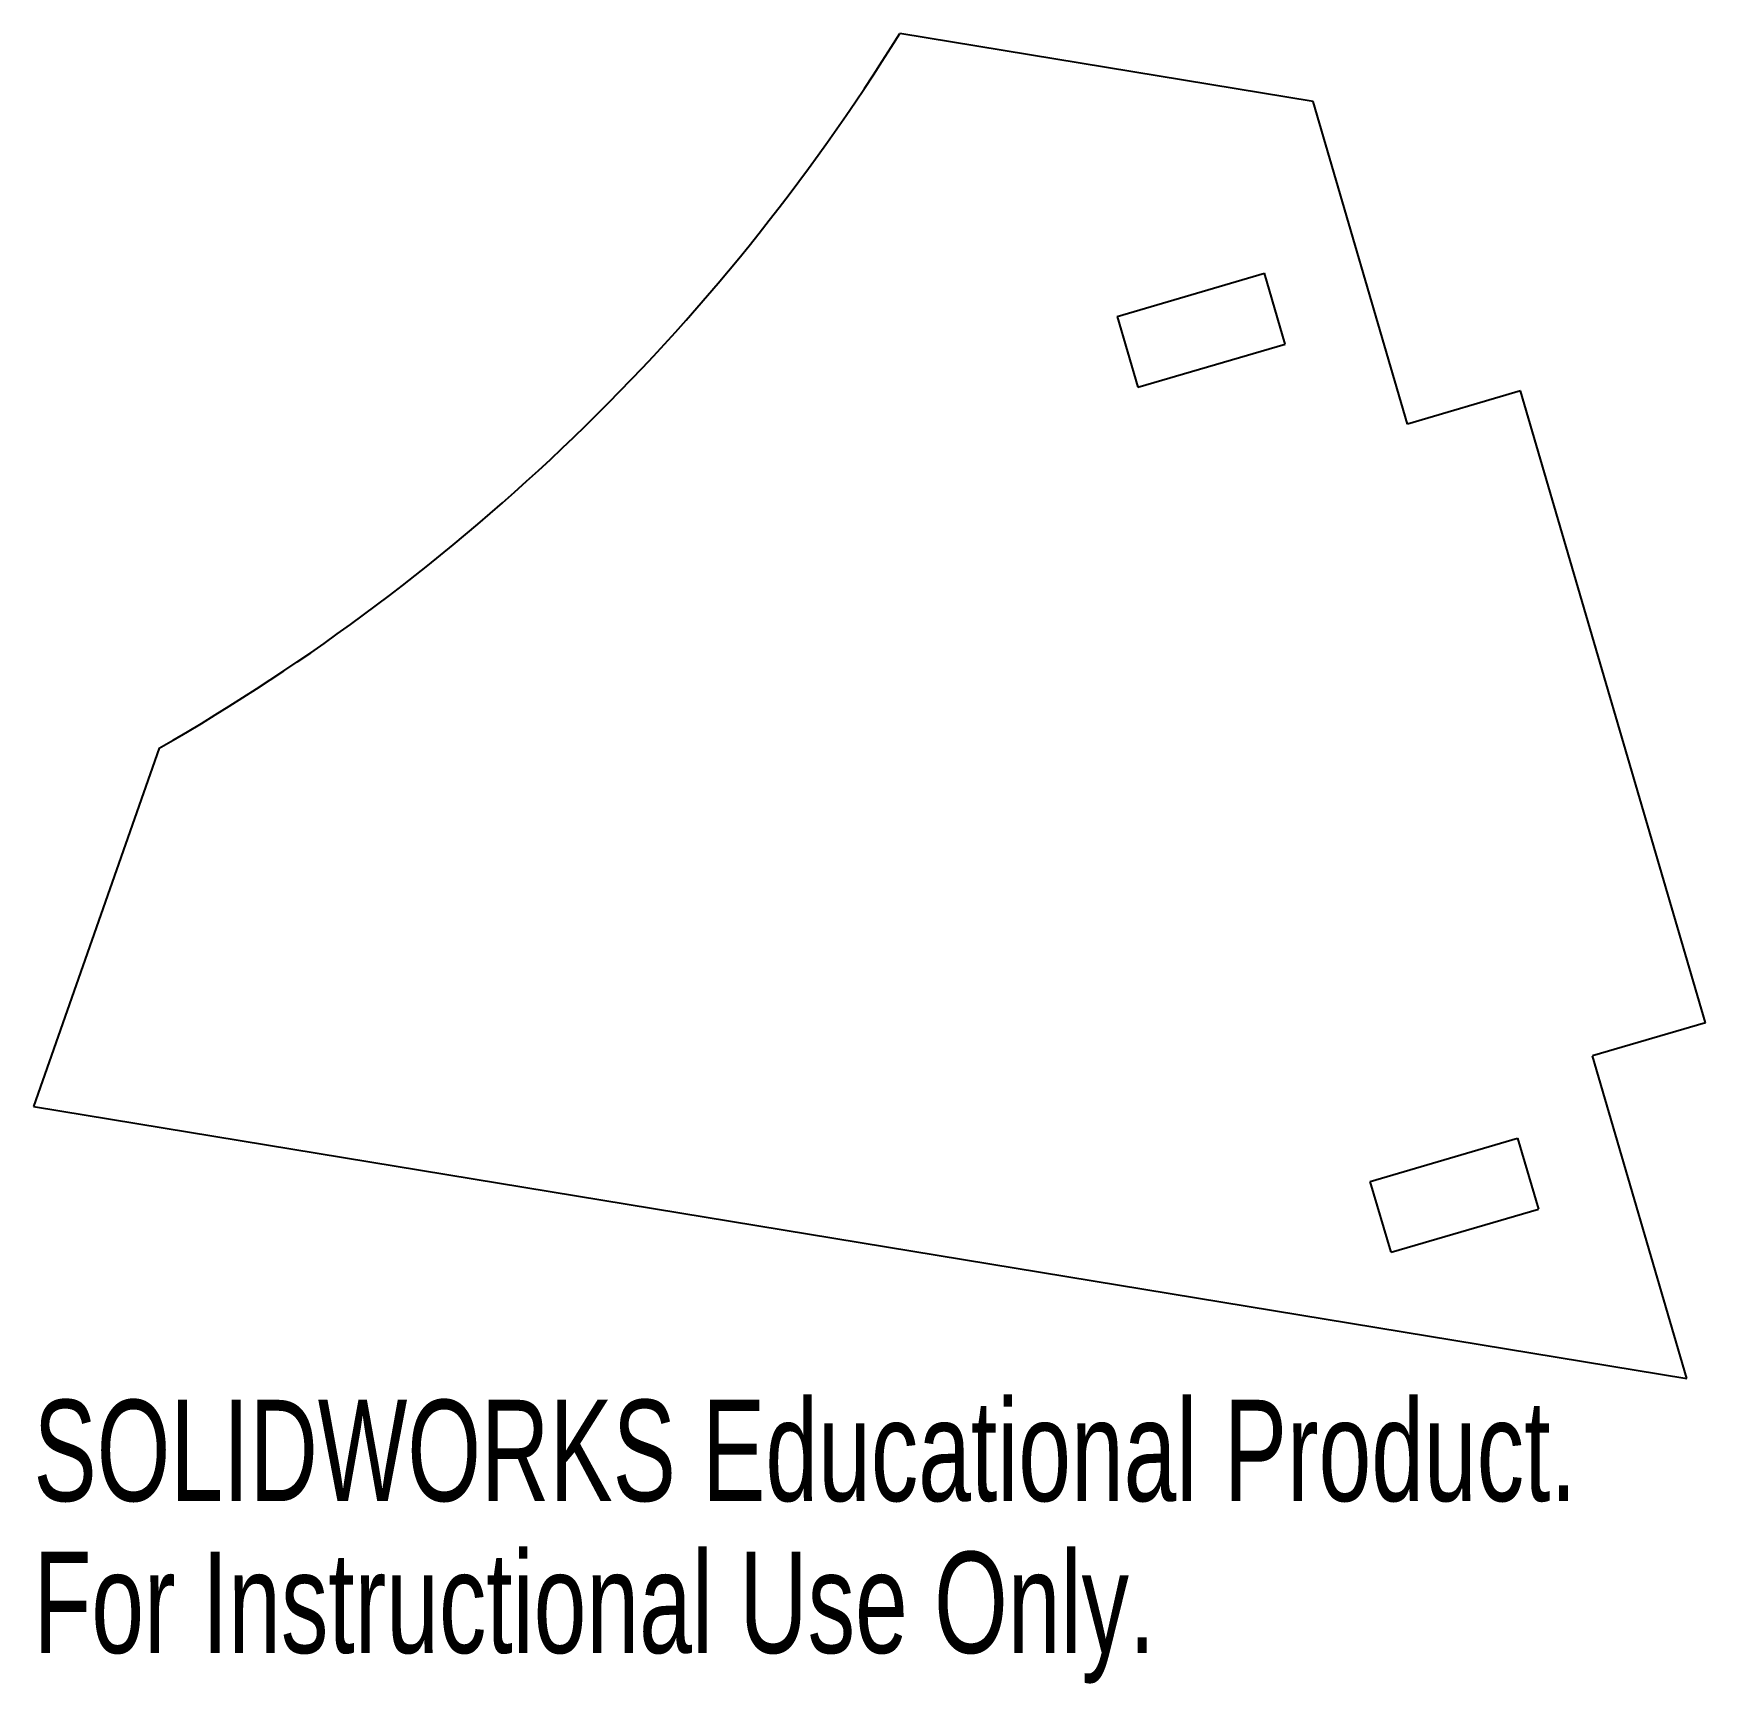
# Model space of a CAD drawing. Header units: millimetres. Extents: x -184.4 to -104.5, y -57.2 to 21.5.
import ezdxf

# ---------------------------------------------------------------- set-up
doc = ezdxf.new("R2010")
doc.units = ezdxf.units.MM
doc.styles.add('SLDTEXTSTYLE0', font='TXT', dxfattribs={"width": 0.7})

msp = doc.modelspace()

# ---------------------------------------------------------------- linework, layer by layer
at = {"color": 7, "linetype": 'Continuous', "lineweight": 25}
for p, q in [((-123.266, 18.289), (-143.001, 21.534)), ((-118.758, 2.893), (-123.266, 18.289)), ((-132.625, 8.031), (-125.59, 10.091)), ((-124.598, 6.705), (-125.59, 10.091)), ((-132.625, 8.031), (-131.633, 4.645)), ((-131.633, 4.645), (-124.598, 6.705)), ((-113.357, 4.475), (-118.758, 2.893)), ((-104.526, -25.684), (-113.357, 4.475)), ((-178.357, -12.579), (-184.358, -29.681)), ((-104.526, -25.684), (-109.927, -27.265)), ((-105.418, -42.661), (-109.927, -27.265)), ((-184.358, -29.681), (-105.418, -42.661)), ((-120.535, -33.256), (-113.5, -31.196)), ((-113.5, -31.196), (-112.509, -34.581)), ((-119.544, -36.641), (-120.535, -33.256)), ((-119.544, -36.641), (-112.509, -34.581))]:
    msp.add_line(p, q, dxfattribs=at)
msp.add_arc((-227.985, 74.237), 100, 299.75445, 328.19476, dxfattribs=at)

# ---------------------------------------------------------------- texts
at = {"color": 7, "linetype": 'Continuous', "char_height": 4.83362, "attachment_point": 1, "style": 'SLDTEXTSTYLE0'}
for s, insert in [('SOLIDWORKS Educational Product.', (-184.358, -43.68)), ('For Instructional Use Only.', (-184.358, -50.931))]:
    msp.add_mtext(s, dxfattribs=dict(at, insert=insert))

doc.saveas('drawing.dxf')
